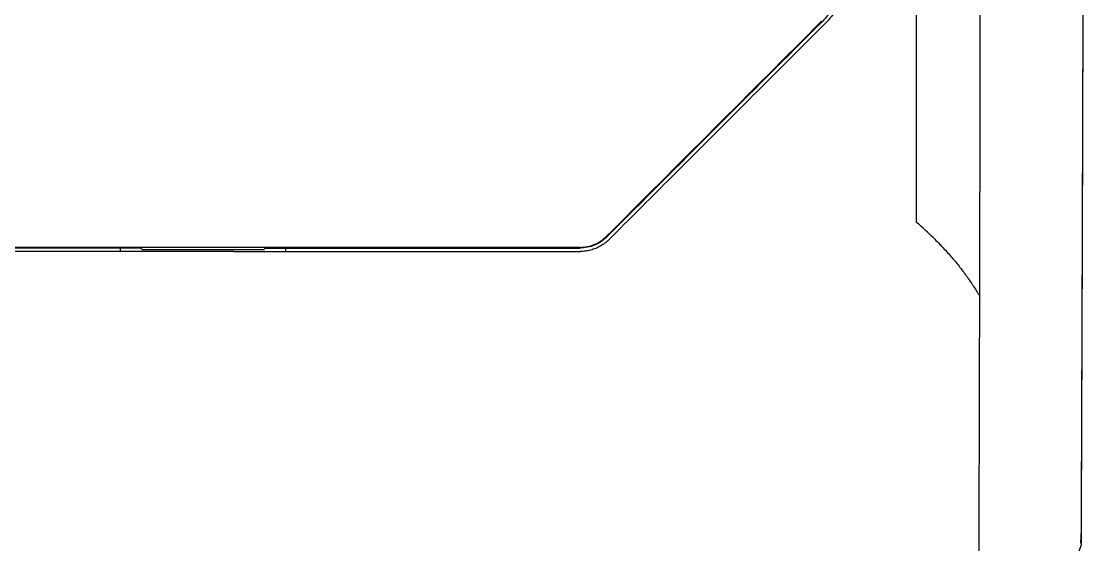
# Model space of a CAD drawing. Header units: inches. Extents: x 15 to 148, y 10 to 111.
# Drawn here: x 136.809 to 138.228, y 101.831 to 102.53 of the extents above; entities that cross this region are included whole.
import ezdxf

# ---------------------------------------------------------------- set-up
doc = ezdxf.new("R2010")
doc.units = ezdxf.units.IN
doc.header["$MEASUREMENT"] = 0
doc.layers.add('BLK_12AWG', color=7, linetype='Continuous')

# ---------------------------------------------------------------- blocks, each defined once
blk = doc.blocks.new('Varia')
at = {"color": 7, "linetype": 'Continuous'}
for p, q in [((165.0702, 102.2561), (165.069, 102.2573)), ((164.4955, 101.6814), (164.4943, 101.6826)), ((163.1981, 101.6426), (163.1981, 101.6519)), ((163.2551, 101.6479), (163.2531, 101.6519)), ((163.2551, 101.6479), (163.5811, 101.6479)), ((163.5831, 101.6519), (163.5811, 101.6479)), ((163.6381, 101.6519), (163.6381, 101.6426)), ((164.4243, 101.6519), (164.4243, 101.6536)), ((165.7615, 100.8992), (165.76, 100.8635))]:
    blk.add_line(p, q, dxfattribs=at)
for points, knots in [([(165.3223, 101.7204), (165.3223, 102.5084), (165.3223, 103.2983), (165.3223, 104.876), (165.3223, 105.6634), (165.3223, 106.4447)], [0, 0, 0, 0, 0.5, 0.5, 1, 1, 1, 1]), ([(165.4911, 101.5227), (165.4912, 101.5534), (165.4913, 101.6174), (165.4915, 101.7172), (165.4918, 101.8246), (165.492, 101.9397), (165.4922, 102.0625), (165.4925, 102.1929), (165.4927, 102.331), (165.4929, 102.4768), (165.4932, 102.666), (165.4934, 102.8981), (165.4937, 103.1724), (165.4938, 103.4521), (165.4939, 103.7082), (165.4939, 103.9387), (165.4938, 104.1417), (165.4937, 104.3447), (165.4936, 104.5476), (165.4934, 104.7505), (165.4932, 104.9532), (165.493, 105.1557), (165.4927, 105.3581), (165.4924, 105.5603), (165.492, 105.7623), (165.4918, 105.8967), (165.4916, 105.9639)], [0, 0, 0, 0, 0.020884, 0.043477, 0.06778, 0.093793, 0.121515, 0.150947, 0.182088, 0.214938, 0.249499, 0.309939, 0.371586, 0.43444, 0.498501, 0.544095, 0.589689, 0.635283, 0.680878, 0.726473, 0.772067, 0.81766, 0.86325, 0.908838, 0.954422, 1, 1, 1, 1]), ([(165.7623, 100.8596), (165.7625, 100.9056), (165.7628, 100.9975), (165.7634, 101.1356), (165.7639, 101.2737), (165.7644, 101.412), (165.7649, 101.5505), (165.7653, 101.689), (165.7658, 101.8277), (165.7662, 101.9666), (165.767, 102.218), (165.7683, 102.6809), (165.7696, 103.272), (165.7705, 103.8457), (165.7709, 104.2129), (165.7711, 104.4589), (165.7711, 104.6164), (165.7712, 104.7739), (165.7712, 104.9314), (165.7712, 105.0889), (165.7711, 105.1939), (165.7711, 105.2464)], [0, 0, 0, 0, 0.0318897, 0.0637804, 0.0956713, 0.1275617, 0.1594511, 0.1913391, 0.2232255, 0.25511, 0.2869926, 0.396247, 0.5728626, 0.6908157, 0.7865121, 0.8220971, 0.8576797, 0.8932603, 0.9288397, 0.964419, 1, 1, 1, 1]), ([(165.7702, 105.1918), (165.7702, 105.1657), (165.7702, 105.1134), (165.7702, 105.0347), (165.7702, 104.9556), (165.7702, 104.8763), (165.7702, 104.7965), (165.7702, 104.7165), (165.7702, 104.636), (165.7702, 104.5553), (165.7701, 104.4742), (165.7701, 104.3927), (165.77, 104.3109), (165.77, 104.2288), (165.7697, 103.9912), (165.7692, 103.5917), (165.7682, 103.0546), (165.7669, 102.5277), (165.7657, 102.1191), (165.7647, 101.8033), (165.764, 101.5847), (165.7632, 101.3609), (165.7624, 101.1317), (165.7618, 100.9773), (165.7615, 100.8992)], [0, 0, 0, 0, 0.018089, 0.036255, 0.0545, 0.072824, 0.091228, 0.109713, 0.128278, 0.146926, 0.165656, 0.18447, 0.203368, 0.222351, 0.241419, 0.368084, 0.499751, 0.615529, 0.736478, 0.786518, 0.837886, 0.890587, 0.944624, 1, 1, 1, 1]), ([(165.1481, 102.444), (165.1471, 102.4265), (165.1451, 102.3917), (165.1292, 102.3417), (165.1051, 102.2951), (165.0819, 102.2692), (165.0702, 102.2561)], [0, 0, 0, 0, 0.25138, 0.499927, 0.748531, 1, 1, 1, 1]), ([(165.1573, 102.444), (165.1573, 102.4404), (165.1572, 102.4331), (165.1565, 102.4223), (165.1555, 102.4115), (165.154, 102.4007), (165.1511, 102.3848), (165.1459, 102.3639), (165.1368, 102.3385), (165.1253, 102.3142), (165.113, 102.2937), (165.1007, 102.2766), (165.0893, 102.2626), (165.081, 102.2539), (165.0768, 102.2496)], [0, 0, 0, 0, 0.050436, 0.100719, 0.150928, 0.201143, 0.251445, 0.375683, 0.499949, 0.624156, 0.748508, 0.832261, 0.91597, 1, 1, 1, 1]), ([(164.4943, 101.6826), (164.5899, 101.7783), (164.7817, 101.9702), (164.9731, 102.1615), (165.069, 102.2573)], [0, 0, 0, 0, 0.498982, 1, 1, 1, 1]), ([(165.0702, 102.2561), (164.9743, 102.1603), (164.7829, 101.969), (164.5912, 101.7771), (164.4955, 101.6814)], [0, 0, 0, 0, 0.501015, 1, 1, 1, 1]), ([(165.0768, 102.2496), (165.0552, 102.228), (165.0113, 102.1841), (164.9445, 102.1173), (164.8757, 102.0485), (164.8049, 101.9777), (164.732, 101.9048), (164.6572, 101.83), (164.5803, 101.7531), (164.5283, 101.7011), (164.502, 101.6748)], [0, 0, 0, 0, 0.112909, 0.229265, 0.34907, 0.472329, 0.599046, 0.729227, 0.862876, 1, 1, 1, 1]), ([(164.4243, 101.6536), (164.4308, 101.654), (164.4437, 101.6547), (164.4623, 101.6606), (164.4797, 101.6696), (164.4894, 101.6783), (164.4943, 101.6826)], [0, 0, 0, 0, 0.2514717, 0.5002134, 0.7488296, 1, 1, 1, 1]), ([(164.4955, 101.6814), (164.4905, 101.677), (164.4807, 101.6681), (164.463, 101.659), (164.4441, 101.653), (164.4309, 101.6522), (164.4243, 101.6519)], [0, 0, 0, 0, 0.251159, 0.49979, 0.748542, 1, 1, 1, 1]), ([(164.502, 101.6748), (164.5003, 101.6732), (164.4968, 101.6698), (164.4912, 101.6652), (164.4854, 101.6611), (164.4793, 101.6573), (164.473, 101.6539), (164.4642, 101.6499), (164.4528, 101.6461), (164.4387, 101.6431), (164.4291, 101.6428), (164.4243, 101.6426)], [0, 0, 0, 0, 0.083936, 0.16713, 0.249942, 0.332739, 0.415887, 0.499746, 0.6667, 0.832487, 1, 1, 1, 1]), ([(165.3676, 101.6787), (165.372, 101.6744), (165.3808, 101.6656), (165.3934, 101.6525), (165.4054, 101.6394), (165.4169, 101.6263), (165.4279, 101.6132), (165.4384, 101.6002), (165.4484, 101.5872), (165.4578, 101.5742), (165.4669, 101.5613), (165.4754, 101.5484), (165.4835, 101.5355), (165.4886, 101.527), (165.4911, 101.5227)], [0, 0, 0, 0, 0.085585, 0.170758, 0.255521, 0.339876, 0.423821, 0.507359, 0.590488, 0.673209, 0.755521, 0.837424, 0.918917, 1, 1, 1, 1]), ([(163.5006, 101.6536), (163.3467, 101.6536), (163.0383, 101.6536), (162.731, 101.6536), (162.577, 101.6536)], [0, 0, 0, 0, 0.499113, 1, 1, 1, 1]), ([(163.2531, 101.6519), (163.1402, 101.6519), (162.9144, 101.6519), (162.6894, 101.6519), (162.577, 101.6519)], [0, 0, 0, 0, 0.5005051, 1, 1, 1, 1]), ([(164.4243, 101.6536), (164.2703, 101.6536), (163.9629, 101.6536), (163.6546, 101.6536), (163.5006, 101.6536)], [0, 0, 0, 0, 0.500887, 1, 1, 1, 1]), ([(163.5831, 101.6519), (163.6825, 101.6519), (163.8756, 101.6519), (164.1561, 101.6519), (164.3369, 101.6519), (164.4243, 101.6519)], [0, 0, 0, 0, 0.353826, 0.68763, 1, 1, 1, 1]), ([(163.5006, 101.6426), (163.4768, 101.6426), (163.4293, 101.6426), (163.3579, 101.6426), (163.2867, 101.6426), (163.2154, 101.6426), (163.1442, 101.6426), (163.0731, 101.6426), (163.002, 101.6426), (162.931, 101.6426), (162.8601, 101.6426), (162.7892, 101.6426), (162.7184, 101.6426), (162.6477, 101.6426), (162.6006, 101.6426), (162.577, 101.6426)], [0, 0, 0, 0, 0.077159, 0.154278, 0.231357, 0.308396, 0.385396, 0.462357, 0.539279, 0.616162, 0.693007, 0.769813, 0.84658, 0.923309, 1, 1, 1, 1]), ([(163.5006, 101.6426), (163.5262, 101.6426), (163.5773, 101.6426), (163.6541, 101.6426), (163.7309, 101.6426), (163.8077, 101.6426), (163.8846, 101.6426), (163.9616, 101.6426), (164.0385, 101.6426), (164.1156, 101.6426), (164.1927, 101.6426), (164.2698, 101.6426), (164.347, 101.6426), (164.3985, 101.6426), (164.4243, 101.6426)], [0, 0, 0, 0, 0.082907, 0.165875, 0.248909, 0.332014, 0.415194, 0.498456, 0.581803, 0.665241, 0.748774, 0.832409, 0.916149, 1, 1, 1, 1]), ([(165.4894, 100.883), (165.4897, 100.9896), (165.4901, 101.1244), (165.4907, 101.3376), (165.4909, 101.4442), (165.4911, 101.5227)], [0, 0, 0, 0, 0.653675, 0.826586, 1.307351, 1.307351, 1.307351, 1.307351])]:
    blk.add_open_spline(points, degree=3, knots=knots, dxfattribs=at)
for points in [[(165.3676, 101.6787), (165.3534, 101.6927), (165.3383, 101.7066), (165.3223, 101.7204)], [(165.4873, 100.2703), (165.4881, 100.4738), (165.4888, 100.6781), (165.4894, 100.883)], [(165.4873, 100.2703), (165.6031, 100.4611), (165.6952, 100.6585), (165.7623, 100.8596)]]:
    blk.add_open_spline(points, degree=3, dxfattribs=at)

msp = doc.modelspace()

# ---------------------------------------------------------------- block references
at = {"layer": 'BLK_12AWG', "xscale": 0.5, "yscale": 0.5, "zscale": 0.5}
msp.add_blockref('Varia', (55.3424, 51.4012), dxfattribs=at)

doc.saveas('drawing.dxf')
